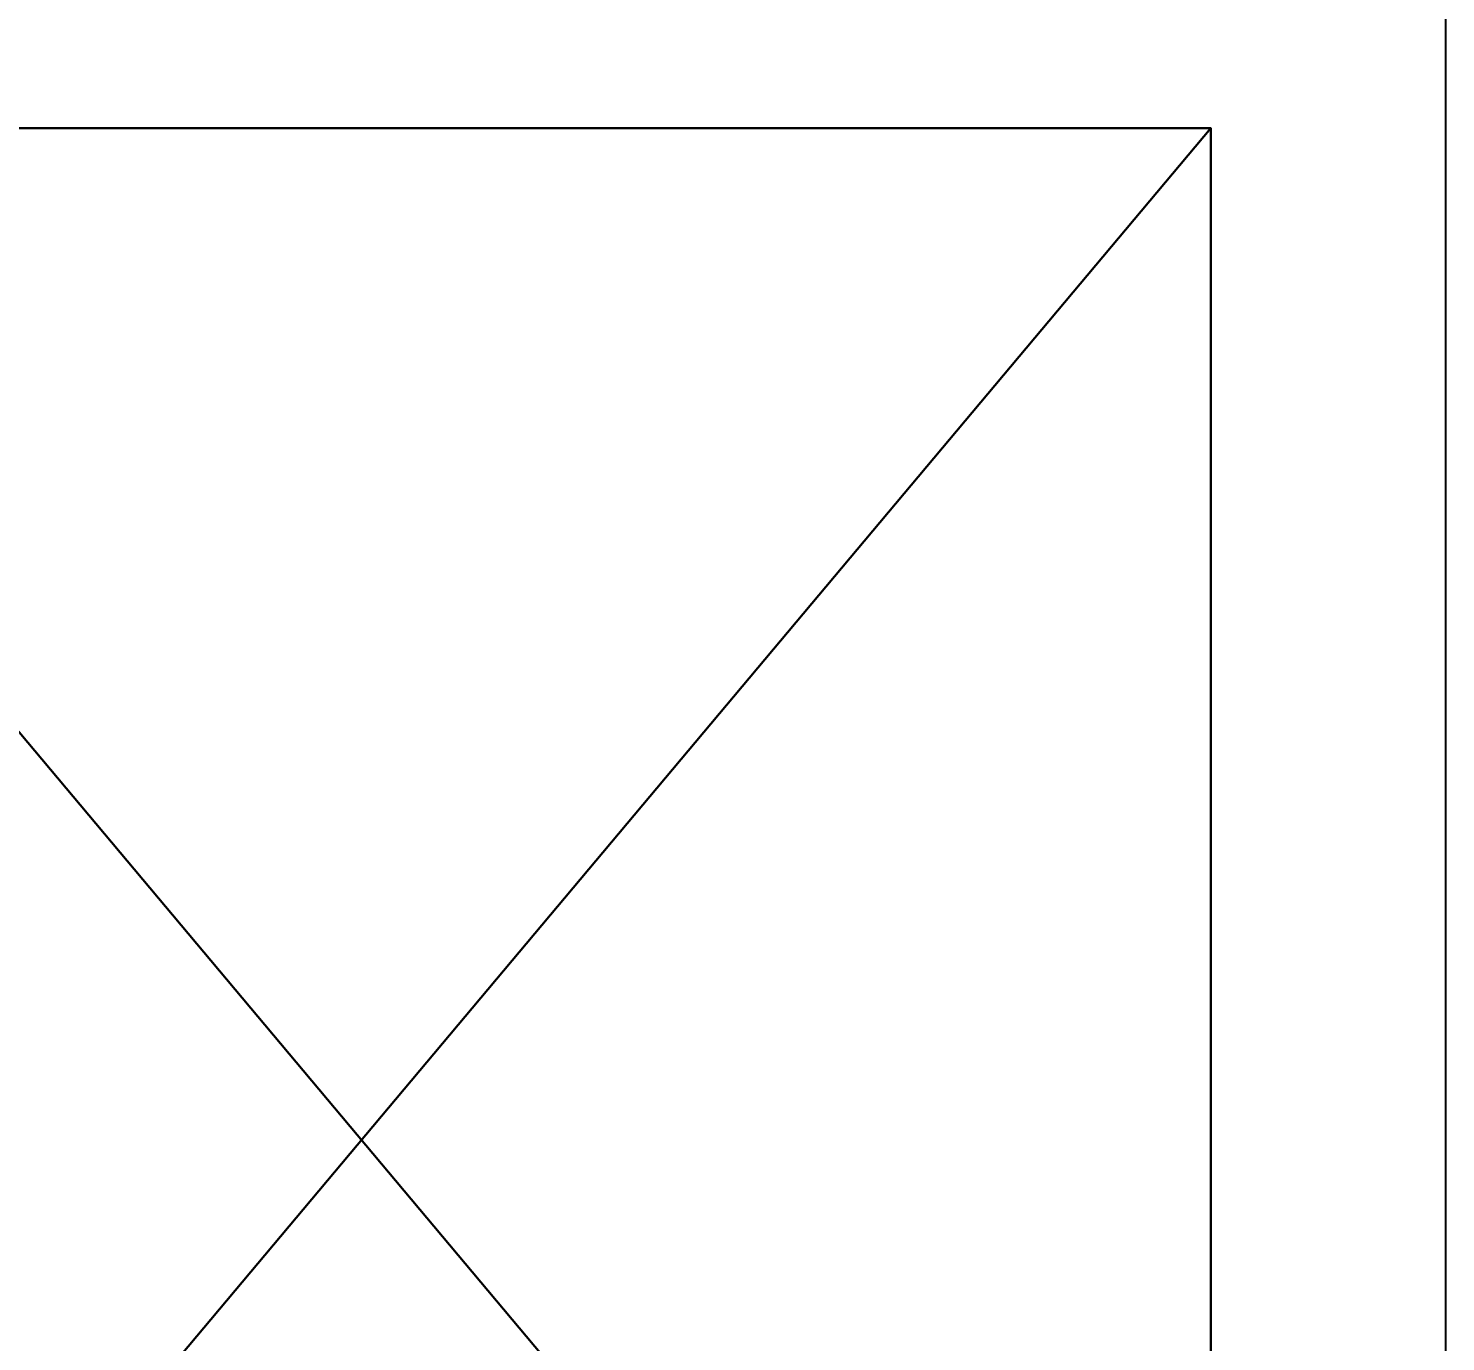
# Model space of a CAD drawing. Extents: x -4.3 to 2.7, y -5.9 to 5.2.
# Drawn here: x 2.3079 to 2.7, y 3.5442 to 3.9077 of the extents above; entities that cross this region are included whole.
import ezdxf

# ---------------------------------------------------------------- set-up
doc = ezdxf.new("R2010")
doc.units = 0
doc.header["$LTSCALE"] = 0.0254
doc.layers.get('0').update_dxf_attribs({"linetype": 'CONTINUOUS'})
doc.layers.get('DEFPOINTS').update_dxf_attribs({"linetype": 'CONTINUOUS'})
doc.layers.add('ROOM', color=252, linetype='CONTINUOUS')
doc.layers.add('SUBS__SUBWOOFERS_', color=34, linetype='CONTINUOUS')
doc.styles.add('TAHOMA', font='')
doc.styles.get('TAHOMA').set_extended_font_data('Tahoma')
doc.dimstyles.new('DIMSTYLE1', dxfattribs={"dimtxt": 0.211521, "dimasz": 0.0127, "dimexe": 0.0127, "dimexo": 0.0127, "dimgap": 0.00254, "dimtad": 0, "dimtih": 1, "dimtoh": 1, "dimdec": 3, "dimzin": 0, "dimtxsty": 'TAHOMA', "dimblk": 'ARCHTICK', "dimcen": 0.09, "dimazin": 3, "dimtfac": 1, "dimtdec": 4, "dimtofl": 0, "dimtmove": 0, "dimatfit": 3, "dimtolj": 1, "dimtzin": 0})

# ---------------------------------------------------------------- blocks, each defined once
blk = doc.blocks.new('GROUPE_16')
at = {"layer": 'SUBS__SUBWOOFERS_', "color": 150}
for p, q in [((0.47, 0.56, 0.735), (0, 0.56, 0.735)), ((0.47, 0.56), (0, 0.56)), ((0.47, 0.56, 0.735), (0, 0.56, 0.735)), ((0.47, 0.56), (0, 0.56)), ((0.47, 0.56, 0.735), (0.47, 0.56)), ((0.47, 0, 0.735), (0.47, 0.56, 0.735)), ((0.47, 0), (0.47, 0.56)), ((0.47, 0.56, 0.735), (0.47, 0.56)), ((0.47, 0, 0.735), (0.47, 0.56, 0.735)), ((0.47, 0), (0.47, 0.56))]:
    blk.add_line(p, q, dxfattribs=at)
mesh = blk.add_polyface(dxfattribs=at)
corners = [(0, 0.56, 0.735), (0.47, 0.56), (0, 0.56), (0.47, 0.56, 0.735)]
mesh.append_faces([[corners[k] for k in face] for face in [(0, 1, 2), (1, 0, 3)]], dxfattribs={"vtx0": -1, "color": 150})
mesh = blk.add_polyface(dxfattribs=at)
corners = [(0.47, 0, 0.735), (0, 0.56, 0.735), (0, 0, 0.735), (0.47, 0.56, 0.735)]
mesh.append_faces([[corners[k] for k in face] for face in [(0, 1, 2), (1, 0, 3)]], dxfattribs={"vtx0": -1, "color": 150})
mesh = blk.add_polyface(dxfattribs=at)
corners = [(0.47, 0.56), (0, 0), (0, 0.56), (0.47, 0)]
mesh.append_faces([[corners[k] for k in face] for face in [(0, 1, 2), (1, 0, 3)]], dxfattribs={"vtx0": -1, "color": 150})
mesh = blk.add_polyface(dxfattribs=at)
corners = [(0.47, 0.56), (0.47, 0, 0.735), (0.47, 0), (0.47, 0.56, 0.735)]
mesh.append_faces([[corners[k] for k in face] for face in [(0, 1, 2), (1, 0, 3)]], dxfattribs={"vtx0": -1, "color": 150})
blk = doc.blocks.new('_ARCHTICK')
at = {"color": 0, "linetype": 'BYBLOCK', "const_width": 0.15}
blk.add_lwpolyline([(-0.5, -0.5), (0.5, 0.5)], dxfattribs=at)
blk = doc.blocks.new('*D114')
at = {"color": 0}
for p, q in [((2.6873, 5.2), (-3.68976, 5.2)), ((-3.67706, 5.2), (-3.67706, 0.1083)), ((-3.67706, -5.2), (-3.67706, -0.1083)), ((2.6873, -5.2), (-3.68976, -5.2))]:
    blk.add_line(p, q, dxfattribs=at)
at = {"layer": 'DEFPOINTS', "color": 0}
for p in [(-3.67706, 5.2), (2.7, 5.2), (2.7, -5.2)]:
    blk.add_point(p, dxfattribs=at)
at = {"color": 0, "xscale": 0.0127, "yscale": 0.0127, "zscale": 0.0127}
for p, rotation in [((-3.67706, 5.2), 90), ((-3.67706, -5.2), 270)]:
    blk.add_blockref('_ARCHTICK', p, dxfattribs=dict(at, rotation=rotation))
at = {"color": 0, "insert": (-3.67706, 0), "char_height": 0.2115215, "attachment_point": 5, "style": 'TAHOMA'}
blk.add_mtext('\\A1;10.400m', dxfattribs=at)

msp = doc.modelspace()

# ---------------------------------------------------------------- block references
at = {"color": 0}
msp.add_blockref('GROUPE_16', (2.165, 3.32, 0.0125), dxfattribs=at)

# ---------------------------------------------------------------- dimensions: what is measured, and where the dimension line sits
at = {"color": 250}
dim = msp.add_linear_dim(base=(-3.67706, 5.2), p1=(2.7, -5.2), p2=(2.7, 5.2), angle=90, dimstyle='DIMSTYLE1', override={"dimtih": 1, "dimpost": 'm'}, dxfattribs=at)
dim.commit()
dim.dimension.update_dxf_attribs({"geometry": '*D114', "text_midpoint": (-3.67706, 0)})

# ---------------------------------------------------------------- meshes
at = {"layer": 'ROOM', "color": 254}
mesh = msp.add_polyface(dxfattribs=at)
corners = [(2.7, 5.2), (-2.7, -5.2), (-2.7, 5.2), (2.7, -5.2)]
mesh.append_faces([[corners[k] for k in face] for face in [(0, 1, 2), (1, 0, 3)]], dxfattribs={"vtx0": -1, "color": 254})

doc.saveas('drawing.dxf')
